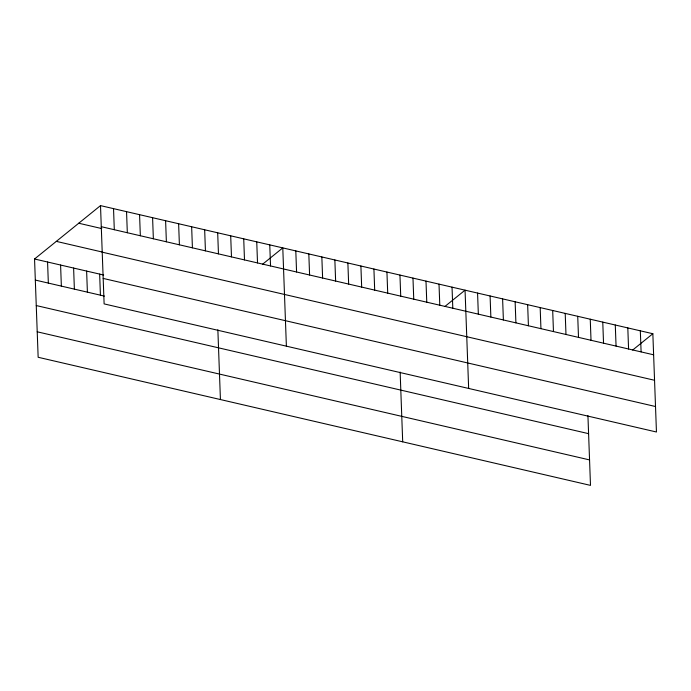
<?xml version="1.0" encoding="UTF-8"?>
<svg xmlns="http://www.w3.org/2000/svg" width="691" height="691" viewBox="0 0 691 691"><rect width="100%" height="100%" fill="white"/><g stroke="black" fill="none" stroke-linecap="round" stroke-linejoin="round"><path stroke-width="1.04" d="M587.929 415.611L590.494 485.384L38.152 357.273L34.55 258.995L100.506 205.616L652.848 333.727L656.45 432.005L104.116 303.893L100.506 205.616M262.623 264.204L282.783 247.888L286.385 346.174M444.9 306.476L465.052 290.168L468.653 388.446M632.688 350.035L652.848 333.727M101.283 226.691L653.617 354.803M78.739 223.228L101.776 228.574M56.317 241.375L102.389 252.068M102.216 252.172L654.55 380.275M34.55 258.995L103.65 275.027M103.175 278.421L655.517 406.524M35.319 280.071L104.427 296.102M36.26 305.552L588.594 433.663M37.219 331.801L589.553 459.912M640.324 330.816L641.101 351.9M627.808 327.914L628.577 348.99M615.284 325.012L616.061 346.087M602.768 322.11L603.537 343.185M590.252 319.207L591.021 340.283M577.728 316.297L578.505 337.381M565.212 313.394L565.981 334.47M552.688 310.492L553.465 331.568M540.172 307.59L540.941 328.666M527.648 304.688L528.425 325.763M515.132 301.777L515.901 322.861M502.607 298.875L503.385 319.959M490.092 295.973L490.86 317.048M477.567 293.07L478.345 314.146M452.035 287.145L452.804 308.221M439.01 284.122L439.787 305.206M425.993 281.107L426.77 302.183M412.976 278.084L413.745 299.168M399.951 275.07L400.728 296.145M400.141 372.06L402.698 441.834M386.934 272.047L387.711 293.122M373.917 269.024L374.686 290.108M360.901 266.009L361.669 287.085M347.875 262.986L348.653 284.061M334.859 259.971L335.627 281.047M321.842 256.948L322.611 278.024M308.817 253.925L309.594 275.009M295.8 250.911L296.569 271.986M269.758 244.873L270.535 265.949M256.741 241.85L257.518 262.925M243.724 238.827L244.493 259.911M230.699 235.812L231.476 256.888M217.682 232.789L218.46 253.865M217.864 329.78L220.429 399.553M204.666 229.775L205.434 250.85M191.649 226.752L192.418 247.827M178.624 223.729L179.401 244.813M165.607 220.714L166.376 241.79M152.59 217.691L153.359 238.766M139.565 214.668L140.342 235.752M126.548 211.653L127.325 232.729M113.531 208.63L114.3 229.714M99.651 274.094L100.42 295.169M86.625 271.071L87.403 292.155M73.609 268.056L74.378 289.132M60.592 265.033L61.361 286.109M47.567 262.019L48.344 283.094"/></g></svg>
